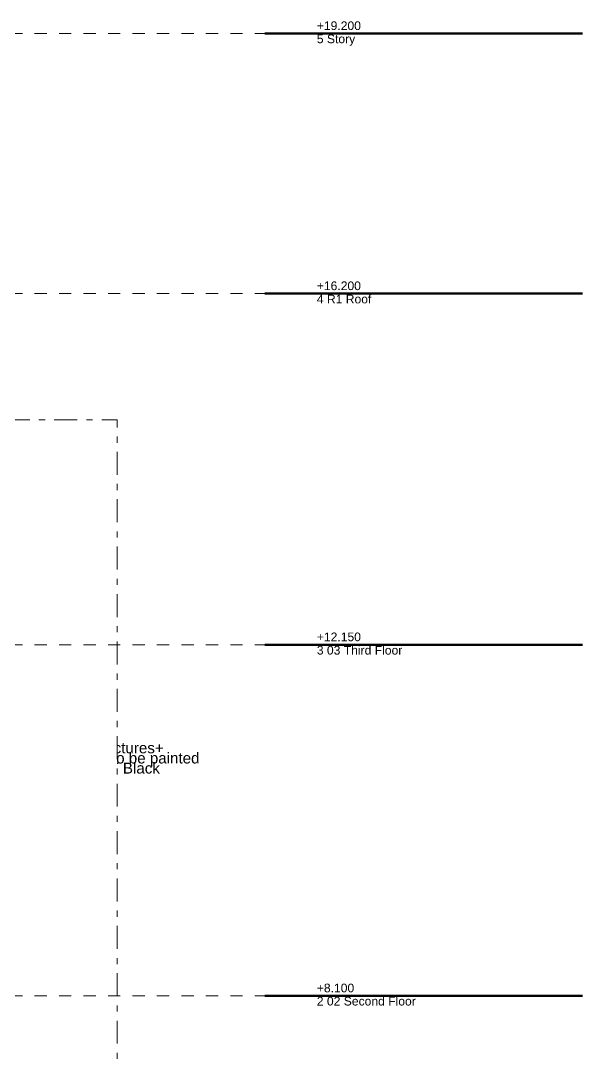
# Model space of a CAD drawing. Header units: millimetres. Extents: x -48147 to 1392261, y -496296 to 18123.
# Drawn here: x 1377299 to 1383777, y -484359 to -472447 of the extents above; entities that cross this region are included whole.
import ezdxf

# ---------------------------------------------------------------- set-up
doc = ezdxf.new("R2010")
doc.units = ezdxf.units.MM
doc.header["$MEASUREMENT"] = 0
for name, pattern in [('Dashed', [2822.222233, 1411.111116, -1411.111116]), ('Double Dashed', [546.805537, 264.583325, -105.833328, 70.555556, -105.833328]), ('Wipeout_Contour', [1000, 0, -1000])]:
    doc.linetypes.add(name, pattern=pattern)
doc.layers.add('0_Pen_No__105', color=7, linetype='Continuous', lineweight=15, true_color=0xa6a6a6)
doc.layers.add('0_Pen_No__25', color=7, linetype='Continuous', lineweight=50, true_color=0x2a2a2a)
for name, color, linetype, lineweight in [('0_Pen_No__191', 7, 'Continuous', 5), ('0_Pen_No__6', 7, 'Continuous', 35), ('0_Pen_No__85', 8, 'Continuous', 20), ('A-95-P_Drawing_Pen_No__1', 7, 'Continuous', 13), ('A-95-P_Text_1_50_GA_Pen_No__1', 7, 'Continuous', 13)]:
    doc.layers.add(name, color=color, linetype=linetype, lineweight=lineweight)
doc.layers.add('A-95-P_Drawing', color=7, linetype='Continuous')
doc.styles.add('GENERATED_STYLE_1', font='')
doc.styles.get('GENERATED_STYLE_1').set_extended_font_data('Swis721 BT')
doc.dimstyles.new('GENERATED_STYLE__8', dxfattribs={"dimtxt": 0.18, "dimasz": 182.4, "dimexe": 0.18, "dimexo": 0.0625, "dimgap": 0.09, "dimtad": 0, "dimtih": 1, "dimtoh": 1, "dimdec": 4, "dimzin": 0, "dimdsep": 46, "dimcen": 0.09, "dimadec": 0, "dimazin": 0, "dimtfac": 1, "dimtdec": 4, "dimtmove": 0, "dimatfit": 3, "dimldrblk": 'ARROWHEAD_5', "dimfxl": 1, "dimtolj": 1, "dimtzin": 0, "dimarcsym": 0})

# ---------------------------------------------------------------- blocks, each defined once
blk = doc.blocks.new('ARROWHEAD_5')
at = {"color": 0, "linetype": 'Continuous', "lineweight": 0}
blk.add_line((0, 0), (-1, 0), dxfattribs=at)
blk.add_solid([(-1, 0.2679), (0, 0), (-1, -0.2679), (-1, 0.2679)], dxfattribs=at)
blk = doc.blocks.new('S-21 Building Section_STORY_MARKER', base_point=(1317839, -491796))
at = {"layer": '0_Pen_No__105', "linetype": 'Dashed', "ltscale": 0.1}
for p, q in [((1353754, -472596), (1380115, -472596)), ((1353754, -475596), (1380115, -475596)), ((1353754, -479646), (1380115, -479646)), ((1353754, -483696), (1380115, -483696))]:
    blk.add_line(p, q, dxfattribs=at)
at = {"layer": '0_Pen_No__25', "linetype": 'Continuous'}
for p, q in [((1380115, -472596), (1380215, -472596)), ((1380115, -475596), (1380215, -475596)), ((1380115, -479646), (1380215, -479646)), ((1380115, -483696), (1380215, -483696))]:
    blk.add_line(p, q, dxfattribs=at)
at = {"color": 254, "linetype": 'Wipeout_Contour', "lineweight": 0, "ltscale": 5842461.025695859}
blk.add_wipeout([(1383777, -472447), (1380315, -472447), (1380315, -472744), (1383777, -472744)], dxfattribs=at)
at = {"color": 254, "linetype": 'Wipeout_Contour', "lineweight": 0, "ltscale": 5846354.767130867}
blk.add_wipeout([(1383777, -475447), (1380315, -475447), (1380315, -475744), (1383777, -475744)], dxfattribs=at)
at = {"color": 254, "linetype": 'Wipeout_Contour', "lineweight": 0, "ltscale": 5851646.243502093}
blk.add_wipeout([(1383777, -479497), (1380315, -479497), (1380315, -479794), (1383777, -479794)], dxfattribs=at)
at = {"color": 254, "linetype": 'Wipeout_Contour', "lineweight": 0, "ltscale": 5856977.747558997}
blk.add_wipeout([(1383777, -483547), (1380315, -483547), (1380315, -483844), (1383777, -483844)], dxfattribs=at)
at = {"layer": '0_Pen_No__25', "linetype": 'Continuous'}
for p, q in [((1380215, -472596), (1380315, -472596)), ((1380515, -472596), (1380315, -472596)), ((1380515, -472596), (1380715, -472596)), ((1383777, -472596), (1380715, -472596)), ((1380215, -475596), (1380315, -475596)), ((1380515, -475596), (1380315, -475596)), ((1380515, -475596), (1380715, -475596)), ((1383777, -475596), (1380715, -475596)), ((1380215, -479646), (1380315, -479646)), ((1380515, -479646), (1380315, -479646)), ((1380515, -479646), (1380715, -479646)), ((1383777, -479646), (1380715, -479646)), ((1380215, -483696), (1380315, -483696)), ((1380515, -483696), (1380315, -483696)), ((1380515, -483696), (1380715, -483696)), ((1383777, -483696), (1380715, -483696))]:
    blk.add_line(p, q, dxfattribs=at)
at = {"layer": '0_Pen_No__6', "char_height": 100, "attachment_point": 1, "style": 'GENERATED_STYLE_1'}
for s, insert in [('\\A1;{\\fSwis721 BT|b0|i0|c0|p34;+19.200}', (1380715, -472456)), ('\\A1;{\\fSwis721 BT|b0|i0|c0|p34;5 Story}', (1380715, -472608)), ('\\A1;{\\fSwis721 BT|b0|i0|c0|p34;+16.200}', (1380715, -475456)), ('\\A1;{\\fSwis721 BT|b0|i0|c0|p34;4 R1 Roof}', (1380715, -475609)), ('\\A1;{\\fSwis721 BT|b0|i0|c0|p34;+12.150}', (1380715, -479506)), ('\\A1;{\\fSwis721 BT|b0|i0|c0|p34;3 03 Third Floor}', (1380715, -479660)), ('\\A1;{\\fSwis721 BT|b0|i0|c0|p34;+8.100}', (1380715, -483556)), ('\\A1;{\\fSwis721 BT|b0|i0|c0|p34;2 02 Second Floor}', (1380715, -483708))]:
    blk.add_mtext(s, dxfattribs=dict(at, insert=insert))

msp = doc.modelspace()

# ---------------------------------------------------------------- texts
at = {"layer": '0_Pen_No__191', "linetype": 'Continuous', "insert": (1377663.4, -480953.9), "char_height": 125, "width": 1791.557, "attachment_point": 4, "line_spacing_factor": 0.560086, "style": 'GENERATED_STYLE_1'}
msp.add_mtext('\\A1;{\\fSwis721 BT|b0|i0|c0|p34;Roof structures+ services to be painted out MATT Black}', dxfattribs=at)
at = {"layer": 'A-95-P_Text_1_50_GA_Pen_No__1', "linetype": 'Continuous', "insert": (1376264, -477083.1), "char_height": 150, "width": 2621.774, "attachment_point": 2, "line_spacing_factor": 0.422939, "style": 'GENERATED_STYLE_1'}
msp.add_mtext('\\A1;{\\fSwis721 BT|b0|i0|c0|p34;External wall detail see : EC-MA-00-ZZ-DR-A-25157}', dxfattribs=at)

# ---------------------------------------------------------------- leaders
at = {"layer": '0_Pen_No__85', "linetype": 'Continuous', "annotation_type": 0, "has_hookline": 1, "hookline_direction": 0, "text_width": 1636.9}
msp.add_leader([(1374498.6, -480095.5), (1374498.6, -480953.9), (1377663.3, -480953.9)], dimstyle='GENERATED_STYLE__8', dxfattribs=at)

# ---------------------------------------------------------------- next in the draw order: wipeouts: each hides what was drawn before it
at = {"color": 254, "linetype": 'Wipeout_Contour', "lineweight": 0, "ltscale": 5838821.984801937}
msp.add_wipeout([(1374953.1, -477051.2), (1378410.8, -477051.2), (1378410.8, -493366.1), (1374953.1, -493366.1)], dxfattribs=at).dxf.layer = 'A-95-P_Drawing'

# ---------------------------------------------------------------- next in the draw order: linework, layer by layer
at = {"layer": 'A-95-P_Drawing_Pen_No__1', "linetype": 'Double Dashed', "flags": 128}
msp.add_lwpolyline([(1374953.1, -477051.2), (1378410.8, -477051.2), (1378410.8, -493366.1), (1374953.1, -493366.1)], close=True, dxfattribs=at)

# ---------------------------------------------------------------- next in the draw order: block references
at = {"linetype": 'Continuous', "lineweight": 0}
msp.add_blockref('S-21 Building Section_STORY_MARKER', (1317838.7, -491795.5), dxfattribs=at)

doc.saveas('drawing.dxf')
